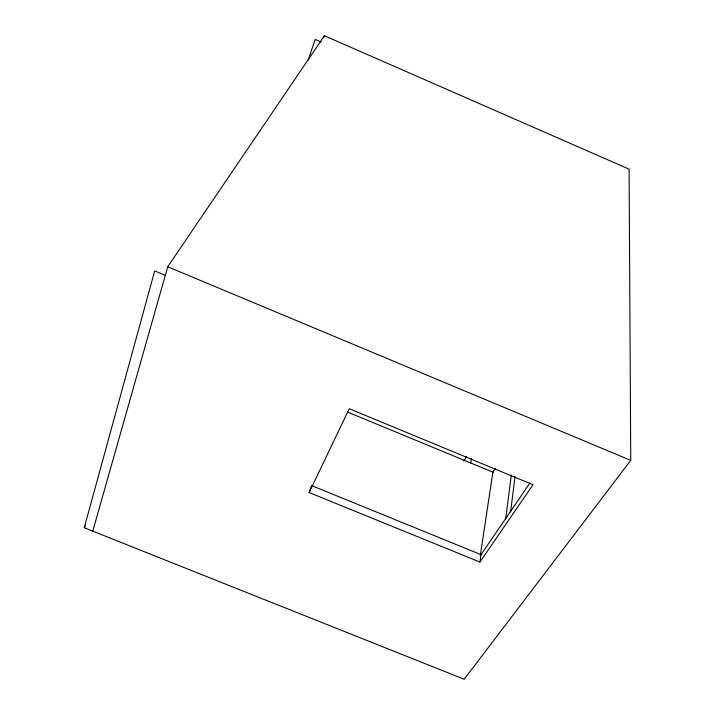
<?xml version="1.0" encoding="UTF-8"?>
<svg xmlns="http://www.w3.org/2000/svg" width="715" height="715" viewBox="0 0 715 715"><rect width="100%" height="100%" fill="white"/><g stroke="black" fill="none" stroke-linecap="round" stroke-linejoin="round"><path stroke-width="1.07" d="M510.608 511.86L515.023 476.539M505.63 519.099L511.341 475.019M481.034 554.661L311.588 485.592L309.148 492.546L479.926 562.062L481.034 554.661L529.994 482.902M480.31 555.484L492.885 472.15L495.245 468.477M470.685 462.971L471.471 458.583M92.762 531.138L167.73 266.758L324.413 35.75L629.084 169.151L630.755 460.371L464.187 679.25L84.245 527.742L154.681 270.931L165.29 275.355M308.058 60.48L315.19 39.414L321.124 42.015M323.761 37.663L324.413 35.75M309.148 492.546L349.269 408.721L532.997 484.734L479.926 562.062M84.245 527.742L85.362 525.811M463.874 460.987L466.689 456.349M347.588 412.081L493.225 472.293M167.73 266.758L630.755 460.371"/></g></svg>
